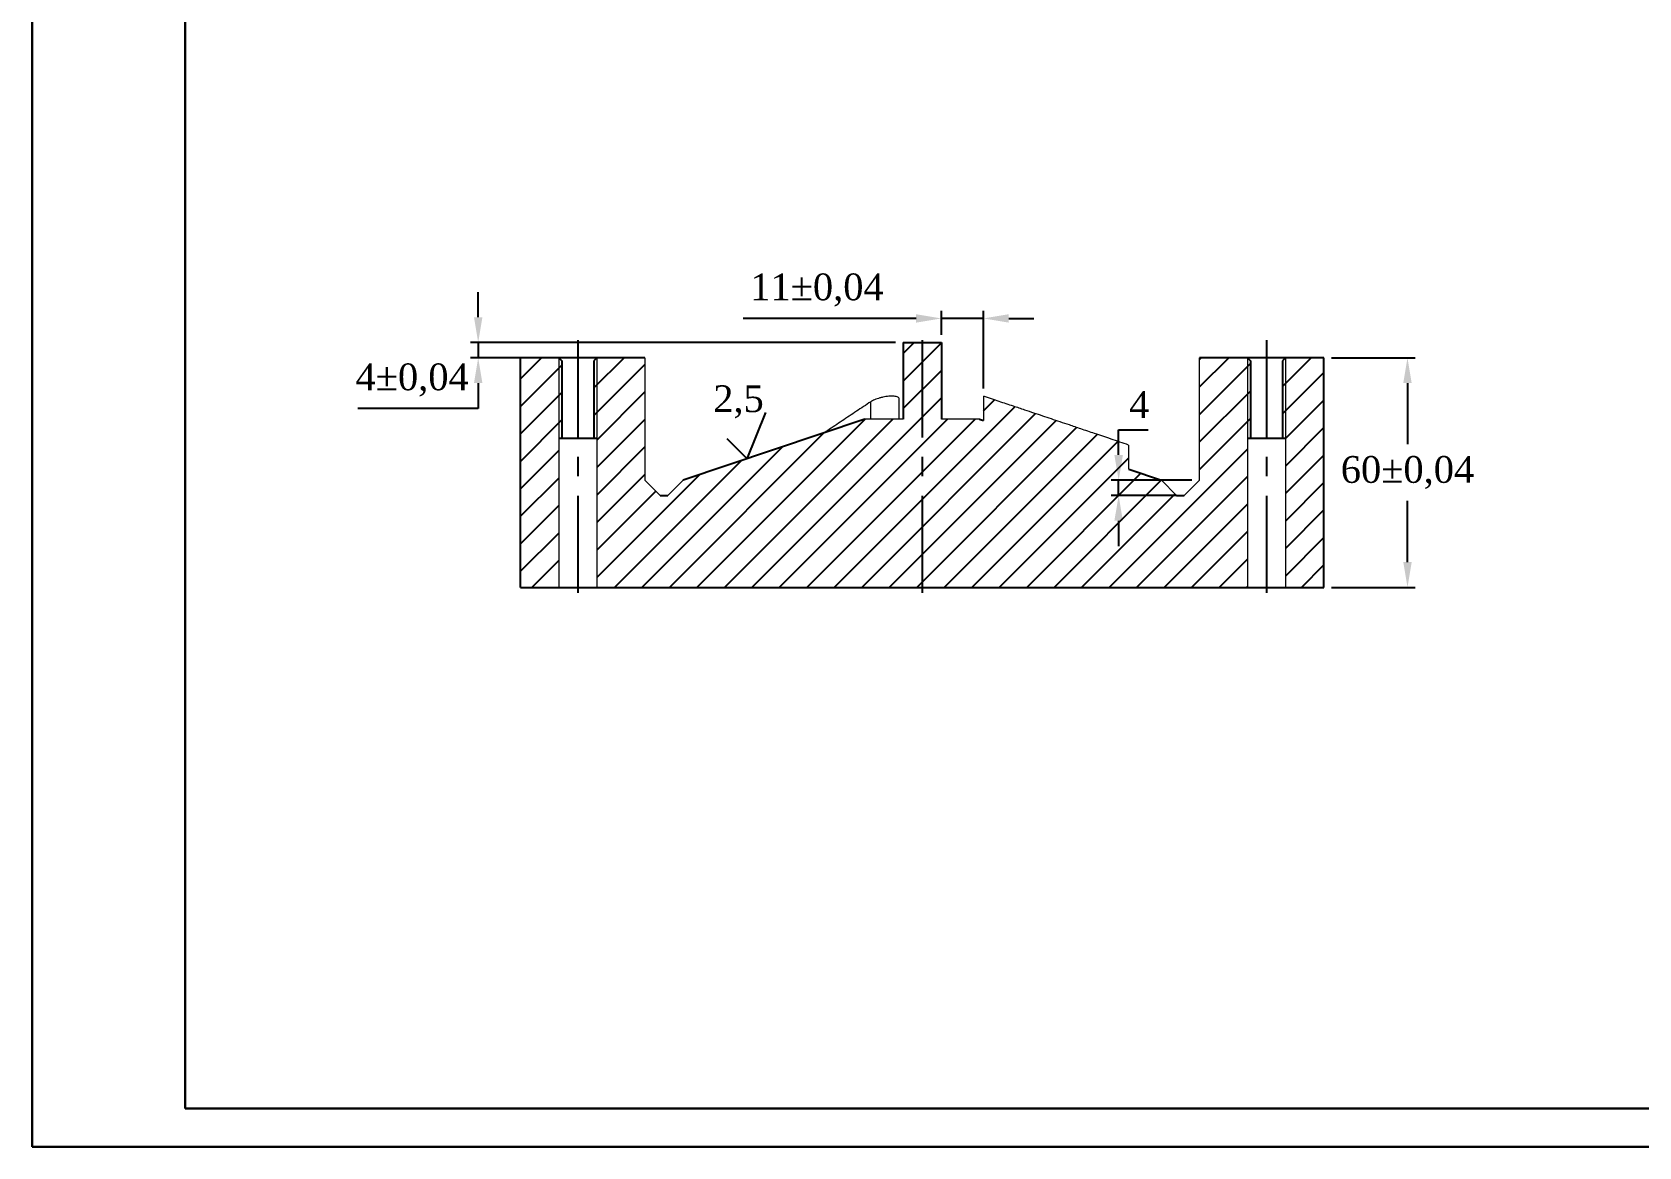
# Model space of a CAD drawing. Header units: millimetres. Extents: x -135 to 285, y 67 to 716.
# Drawn here: x -135.4 to 74.6, y 419.4 to 565.1 of the extents above; entities that cross this region are included whole.
import ezdxf

# ---------------------------------------------------------------- set-up
doc = ezdxf.new("R2010")
doc.units = ezdxf.units.MM
doc.header["$PDSIZE"] = -1
doc.linetypes.add('CENTERX2', pattern=[20.32, 12.7, -2.54, 2.54, -2.54])
doc.linetypes.add('HIDDEN', pattern=[1.905, 1.27, -0.635])
doc.layers.add('chi tiet', color=7, linetype='Continuous', lineweight=30)
doc.layers.add('DuongTam', color=1, linetype='Continuous')
doc.layers.add('Hat', color=5, linetype='Continuous')
doc.styles.get("Standard").update_dxf_attribs({"font": 'times.ttf'})
doc.dimstyles.new('ISO-25', dxfattribs={"dimtxt": 2.5, "dimasz": 2.5, "dimexe": 1.25, "dimexo": 0.625, "dimtad": 1, "dimtxsty": 'Standard', "dimcen": 2.5, "dimadec": 0, "dimazin": 0, "dimtfac": 1, "dimtmove": 0, "dimatfit": 3, "dimfxl": 1, "dimarcsym": 0})

# ---------------------------------------------------------------- blocks, each defined once
blk = doc.blocks.new('*D7')
at = {"color": 0, "linetype": 'Continuous', "lineweight": -2, "transparency": 16777216}
for p, q in [((34.44, 522.51), (45.36, 522.51)), ((44.36, 519.21), (44.36, 511.21)), ((44.36, 495.81), (44.36, 503.8)), ((34.44, 492.51), (45.36, 492.51))]:
    blk.add_line(p, q, dxfattribs=at)
at = {"color": 0, "linetype": 'Continuous', "transparency": 16777216}
for points in [[(43.81, 519.21), (44.91, 519.21), (44.36, 522.51)], [(43.81, 495.81), (44.91, 495.81), (44.36, 492.51)]]:
    blk.add_solid(points, dxfattribs=at)
at = {"layer": 'Defpoints', "color": 0, "linetype": 'Continuous', "transparency": 16777216}
for p in [(33.44, 522.51), (33.44, 492.51), (44.36, 492.51)]:
    blk.add_point(p, dxfattribs=at)
at = {"color": 0, "linetype": 'Continuous', "transparency": 16777216, "insert": (44.36, 507.51), "char_height": 3.5, "attachment_point": 5}
blk.add_mtext('60{\\A1;%%P0,04}', dxfattribs=at)
blk = doc.blocks.new('*D12')
at = {"color": 0, "linetype": 'Continuous', "lineweight": -2, "transparency": 16777216}
for p, q in [((-77.1, 527.81), (-77.1, 531.11)), ((-22.56, 524.51), (-78.1, 524.51)), ((-77.1, 524.51), (-77.1, 522.51)), ((-56.31, 522.51), (-78.1, 522.51)), ((-77.1, 519.21), (-77.1, 515.9)), ((-77.1, 515.9), (-92.83, 515.9))]:
    blk.add_line(p, q, dxfattribs=at)
at = {"color": 0, "linetype": 'Continuous', "transparency": 16777216}
for points in [[(-77.65, 527.81), (-76.55, 527.81), (-77.1, 524.51)], [(-77.65, 519.21), (-76.55, 519.21), (-77.1, 522.51)]]:
    blk.add_solid(points, dxfattribs=at)
at = {"layer": 'Defpoints', "color": 0, "linetype": 'Continuous', "transparency": 16777216}
for p in [(-21.56, 524.51), (-77.1, 522.51), (-55.31, 522.51)]:
    blk.add_point(p, dxfattribs=at)
at = {"color": 0, "linetype": 'Continuous', "transparency": 16777216, "insert": (-85.73, 519.61), "char_height": 3.5, "attachment_point": 5}
blk.add_mtext('4{\\A1;%%P0,04}', dxfattribs=at)
blk = doc.blocks.new('*D13')
at = {"color": 0, "linetype": 'Continuous', "lineweight": -2, "transparency": 16777216}
for p, q in [((-19.86, 527.66), (-42.47, 527.66)), ((-16.56, 525.51), (-16.56, 528.66)), ((-11.06, 527.66), (-16.56, 527.66)), ((-11.06, 518.49), (-11.06, 528.66)), ((-7.76, 527.66), (-4.46, 527.66))]:
    blk.add_line(p, q, dxfattribs=at)
at = {"color": 0, "linetype": 'Continuous', "transparency": 16777216}
for points in [[(-19.86, 528.21), (-19.86, 527.11), (-16.56, 527.66)], [(-7.76, 528.21), (-7.76, 527.11), (-11.06, 527.66)]]:
    blk.add_solid(points, dxfattribs=at)
at = {"layer": 'Defpoints', "color": 0, "linetype": 'Continuous', "transparency": 16777216}
for p in [(-16.56, 527.66), (-16.56, 524.51), (-11.06, 517.49)]:
    blk.add_point(p, dxfattribs=at)
at = {"color": 0, "linetype": 'Continuous', "transparency": 16777216, "insert": (-32.82, 531.37), "char_height": 3.5, "attachment_point": 5}
blk.add_mtext('11{\\A1;%%P0,04}', dxfattribs=at)
blk = doc.blocks.new('*D22')
at = {"color": 0, "linetype": 'Continuous', "lineweight": -2, "transparency": 16777216}
for p, q in [((6.61, 509.81), (6.61, 513.11)), ((6.61, 513.11), (10.45, 513.11)), ((16.19, 506.51), (5.61, 506.51)), ((6.61, 504.51), (6.61, 506.51)), ((14.19, 504.51), (5.61, 504.51)), ((6.61, 501.21), (6.61, 497.9))]:
    blk.add_line(p, q, dxfattribs=at)
at = {"color": 0, "linetype": 'Continuous', "transparency": 16777216}
for points in [[(6.05, 509.81), (7.16, 509.81), (6.61, 506.51)], [(6.05, 501.21), (7.16, 501.21), (6.61, 504.51)]]:
    blk.add_solid(points, dxfattribs=at)
at = {"layer": 'Defpoints', "color": 0, "linetype": 'Continuous', "transparency": 16777216}
for p in [(6.61, 506.51), (17.19, 506.51), (15.19, 504.51)]:
    blk.add_point(p, dxfattribs=at)
at = {"color": 0, "linetype": 'Continuous', "transparency": 16777216, "insert": (9.29, 516.39), "char_height": 3.5, "attachment_point": 5}
blk.add_mtext('4', dxfattribs=at)

msp = doc.modelspace()

# ---------------------------------------------------------------- hatches: boundary and pattern name
at = {"layer": 'Hat', "linetype": 'CENTERX2'}
h = msp.add_hatch(dxfattribs=at)
h.set_pattern_fill('ANSI31', color=256, scale=0.8)
h.set_pattern_definition([(45, (-124.7282, 423.4802), (-1.79605, 1.79605), [])])
h.paths.add_polyline_path([(-66.559, 522.5079), (-71.559, 522.5079), (-71.559, 492.5079), (-66.559, 492.5079)])
h.paths.add_polyline_path([(-19.059, 524.5079), (-21.559, 524.5079), (-21.559, 514.5079), (-26.5579, 514.5079), (-50.309, 506.5079), (-52.309, 504.5079), (-53.309, 504.5079), (-55.309, 506.5079), (-55.309, 522.5079), (-61.559, 522.5079), (-61.559, 492.5079), (-19.059, 492.5079)])
edge = h.paths.add_edge_path()
edge.add_line((23.441, 522.5079), (17.191, 522.5079))
edge.add_line((17.191, 522.5079), (17.191, 506.5079))
edge.add_line((17.191, 506.5079), (15.191, 504.5079))
edge.add_line((15.191, 504.5079), (14.191, 504.5079))
edge.add_line((14.191, 504.5079), (12.191, 506.5079))
edge.add_line((12.191, 506.5079), (7.941, 507.9395))
edge.add_line((7.941, 507.9395), (7.941, 511.1049))
edge.add_spline(control_points=[(-11.0323, 517.4965), (-10.3551, 517.2638), (-9.0645, 516.8202), (-7.2669, 516.225), (-5.7523, 515.7175), (-4.4731, 515.2887), (-3.3155, 514.9001), (-2.1754, 514.5171), (-1.0153, 514.1271), (0.2629, 513.6972), (1.7657, 513.1916), (3.5806, 512.5803), (5.6672, 511.8797), (7.1464, 511.3756), (7.9144, 511.1139)], knot_values=[0, 0, 0, 0, 0.10743581, 0.20478102, 0.28413473, 0.34713203, 0.40721726, 0.46737033, 0.52759125, 0.59087458, 0.66972181, 0.76551178, 0.8782445, 1, 1, 1, 1], degree=3, periodic=0)
edge.add_line((-11.059, 517.5056), (-11.059, 514.3395))
edge.add_line((-11.059, 514.3395), (-11.559, 514.5079))
edge.add_line((-11.559, 514.5079), (-15.1959, 514.5079))
edge.add_spline(control_points=[(-15.1964, 514.5079), (-15.2715, 514.5079), (-15.3472, 514.5079), (-15.4235, 514.5079)], knot_values=[0, 0, 0, 0, 0.00052496, 0.00052496, 0.00052496, 0.00052496], degree=3, periodic=0)
edge.add_line((-15.4235, 514.5079), (-16.559, 514.5079))
edge.add_line((-16.559, 514.5079), (-16.559, 524.5079))
edge.add_line((-16.559, 524.5079), (-19.059, 524.5079))
edge.add_line((-19.059, 524.5079), (-19.059, 492.5079))
edge.add_line((-19.059, 492.5079), (23.441, 492.5079))
edge.add_line((23.441, 492.5079), (23.441, 522.5079))
h.paths.add_polyline_path([(33.441, 522.5079), (28.441, 522.5079), (28.441, 492.5079), (33.441, 492.5079)])
h.paths.add_polyline_path([(-66.1531, 522.102), (-66.559, 522.5079), (-66.559, 511.9767), (-66.1531, 511.9767)])
h.paths.add_polyline_path([(-61.559, 522.5079), (-61.965, 522.102), (-61.965, 511.9767), (-61.559, 511.9767)])
h.paths.add_polyline_path([(23.8469, 522.102), (23.441, 522.5079), (23.441, 511.9767), (23.8469, 511.9767)])
h.paths.add_polyline_path([(28.441, 522.5079), (28.035, 522.102), (28.035, 511.9767), (28.441, 511.9767)])

# ---------------------------------------------------------------- linework, layer by layer
at = {"color": 7, "linetype": 'Continuous', "lineweight": 25}
for p, q in [((-21.559, 524.5079), (-16.559, 524.5079)), ((-55.309, 522.5079), (-71.559, 522.5079)), ((-71.559, 492.5079), (-71.559, 522.5079)), ((33.441, 522.5079), (17.191, 522.5079)), ((33.441, 492.5079), (33.441, 522.5079)), ((-71.559, 492.5079), (33.441, 492.5079))]:
    msp.add_line(p, q, dxfattribs=at)
for p, q in [((-21.559, 524.5079), (-21.559, 514.5079)), ((-16.559, 524.5079), (-16.559, 514.5079)), ((-66.559, 522.5079), (-66.1531, 522.102)), ((-66.1531, 522.102), (-66.1531, 511.9767)), ((-61.559, 522.5079), (-61.965, 522.102)), ((-61.965, 522.102), (-61.965, 511.9767)), ((23.441, 522.5079), (23.8469, 522.102)), ((23.8469, 522.102), (23.8469, 511.9767)), ((28.441, 522.5079), (28.035, 522.102)), ((28.035, 522.102), (28.035, 511.9767)), ((-26.5579, 514.5079), (-50.309, 506.5079)), ((-11.559, 514.5079), (-11.059, 514.3395)), ((-61.559, 511.9767), (-66.559, 511.9767)), ((28.441, 511.9767), (23.441, 511.9767)), ((7.941, 507.9395), (12.191, 506.5079)), ((-53.309, 504.5079), (-52.309, 504.5079)), ((14.191, 504.5079), (15.191, 504.5079))]:
    msp.add_line(p, q)
at = {"color": 7, "linetype": 'Continuous', "lineweight": 18}
for p, q in [((-66.559, 522.5079), (-66.559, 492.5079)), ((-61.559, 492.5079), (-61.559, 522.5079)), ((-55.309, 522.5079), (-55.309, 506.5079)), ((17.191, 506.5079), (17.191, 522.5079)), ((23.441, 522.5079), (23.441, 492.5079)), ((28.441, 492.5079), (28.441, 522.5079)), ((-25.7911, 514.5079), (-25.7911, 516.7647)), ((-22.059, 514.5079), (-22.059, 517.1153)), ((-11.059, 517.4939), (-11.059, 514.3395)), ((-21.559, 514.5079), (-26.5579, 514.5079)), ((-15.4233, 514.5079), (-16.559, 514.5079)), ((-11.559, 514.5079), (-15.1959, 514.5079)), ((7.941, 507.9395), (7.941, 511.1136)), ((-55.309, 506.5079), (-53.309, 504.5079)), ((-50.309, 506.5079), (-52.309, 504.5079)), ((14.191, 504.5079), (12.191, 506.5079)), ((15.191, 504.5079), (17.191, 506.5079))]:
    msp.add_line(p, q, dxfattribs=at)
at = {"color": 7, "linetype": 'HIDDEN', "lineweight": 18}
for p, q in [((-22.059, 517.1091), (-22.059, 517.1103)), ((-21.559, 514.6017), (-21.559, 514.5079))]:
    msp.add_line(p, q, dxfattribs=at)
at = {"linetype": 'Continuous'}
for p, q in [((-41.958, 509.3208), (-39.4919, 515.3725)), ((-44.6079, 511.9595), (-41.958, 509.3208))]:
    msp.add_line(p, q, dxfattribs=at)
at = {"color": 7, "linetype": 'Continuous', "lineweight": 18}
for points, knots in [([(-25.7911, 516.7646), (-26.1039, 516.5575), (-26.4167, 516.3508), (-27.0421, 515.9355), (-27.3547, 515.7271), (-28.2924, 515.1019), (-28.9174, 514.6841), (-30.1673, 513.8476), (-30.7921, 513.429), (-31.5552, 512.917), (-31.6935, 512.8243), (-31.8318, 512.7315)], [0, 0, 0, 0, 0.125, 0.125, 0.25, 0.25, 0.5, 0.5, 0.75, 0.75, 0.805338099, 0.805338099, 0.805338099, 0.805338099]), ([(-22.059, 517.1105), (-22.0589, 517.1226), (-22.0598, 517.1345), (-22.0686, 517.1864), (-22.0881, 517.2254), (-22.1519, 517.2975), (-22.1958, 517.3306), (-22.3084, 517.39), (-22.378, 517.4165), (-22.5373, 517.4593), (-22.6272, 517.4759), (-22.7783, 517.493), (-22.8317, 517.4973), (-22.9412, 517.5031), (-22.9977, 517.5046), (-23.1722, 517.5048), (-23.2965, 517.4991), (-23.5532, 517.4767), (-23.6836, 517.4602), (-23.9486, 517.4175), (-24.0834, 517.3912), (-24.3456, 517.3319), (-24.4749, 517.2986), (-24.7276, 517.226), (-24.8479, 517.1876), (-25.0775, 517.1075), (-25.1877, 517.0652), (-25.39, 516.9802), (-25.4826, 516.9373), (-25.6507, 516.851), (-25.7263, 516.8074), (-25.7911, 516.7646)], [0.169047183, 0.169047183, 0.169047183, 0.169047183, 0.1875, 0.1875, 0.25, 0.25, 0.3125, 0.3125, 0.375, 0.375, 0.4375, 0.4375, 0.46875, 0.46875, 0.5, 0.5, 0.5625, 0.5625, 0.625, 0.625, 0.6875, 0.6875, 0.75, 0.75, 0.8125, 0.8125, 0.875, 0.875, 0.9375, 0.9375, 1, 1, 1, 1]), ([(7.9144, 511.1139), (7.1464, 511.3756), (5.6672, 511.8797), (3.5806, 512.5803), (1.7657, 513.1916), (0.2629, 513.6972), (-1.0153, 514.1271), (-2.1754, 514.5171), (-3.3155, 514.9001), (-4.4731, 515.2887), (-5.7523, 515.7175), (-7.2669, 516.225), (-9.0645, 516.8202), (-10.3551, 517.2638), (-11.0323, 517.4965)], [0, 0, 0, 0, 0.1217555, 0.23448822, 0.33027819, 0.40912542, 0.47240875, 0.53262967, 0.59278274, 0.65286797, 0.71586527, 0.79521898, 0.89256419, 1, 1, 1, 1])]:
    msp.add_open_spline(points, degree=3, knots=knots, dxfattribs=at)
msp.add_open_spline([(-15.1964, 514.5079), (-15.2715, 514.5079), (-15.3472, 514.5079), (-15.4235, 514.5079)], degree=3, dxfattribs=at)
at = {"layer": 'chi tiet'}
for q in [(-135.3986, 716.3777), (284.6014, 419.3777)]:
    msp.add_line((-135.3986, 419.3777), q, dxfattribs=at)
msp.add_lwpolyline([(-115.3986, 424.3777), (279.6014, 424.3777), (279.6014, 711.3777), (-115.3986, 711.3777)], close=True, dxfattribs=at)
at = {"layer": 'DuongTam', "linetype": 'CENTERX2'}
for p, q in [((-64.059, 524.8134), (-64.059, 490.0152)), ((-19.059, 524.8134), (-19.059, 490.0152)), ((25.941, 524.8134), (25.941, 490.0152))]:
    msp.add_line(p, q, dxfattribs=at)

# ---------------------------------------------------------------- texts
at = {"linetype": 'Continuous', "insert": (-46.3804, 518.9161), "char_height": 3.5, "attachment_point": 1}
msp.add_mtext_dynamic_manual_height_columns('2,5', width=8.447559, gutter_width=17.5, heights=[0], dxfattribs=at)

# ---------------------------------------------------------------- dimensions: what is measured, and where the dimension line sits
at = {"linetype": 'Continuous'}
dim = msp.add_linear_dim(base=(-16.559, 527.6634), p1=(-11.059, 517.4939), p2=(-16.559, 524.5079), text='11{\\A1;%%P0,04}', dimstyle='ISO-25', override={"dimtxt": 3.5, "dimasz": 3.302, "dimexe": 1, "dimexo": 1, "dimgap": 1.524, "dimtih": 1, "dimtoh": 1, "dimlfac": 2, "dimzin": 0, "dimadec": 2, "dimtzin": 0}, dxfattribs=at)
dim.commit()
dim.dimension.update_dxf_attribs({"geometry": '*D13', "text_midpoint": (-32.8188, 531.3677)})
for base, p1, p2, text, picture, middle in [((-77.1006, 522.5079), (-21.559, 524.5079), (-55.309, 522.5079), '4{\\A1;%%P0,04}', '*D12', (-85.7268, 519.6082)), ((44.3564, 492.5079), (33.441, 522.5079), (33.441, 492.5079), '60{\\A1;%%P0,04}', '*D7', (44.3564, 507.5079)), ((6.6053, 506.5079), (15.191, 504.5079), (17.191, 506.5079), '4', '*D22', (9.2913, 516.3859))]:
    dim = msp.add_linear_dim(base=base, p1=p1, p2=p2, angle=90, text=text, dimstyle='ISO-25', override={"dimtxt": 3.5, "dimasz": 3.302, "dimexe": 1, "dimexo": 1, "dimgap": 1.524, "dimtih": 1, "dimtoh": 1, "dimlfac": 2, "dimzin": 0, "dimadec": 2, "dimtzin": 0}, dxfattribs=at)
    dim.commit()
    dim.dimension.update_dxf_attribs({"geometry": picture, "text_midpoint": middle})

doc.saveas('drawing.dxf')
